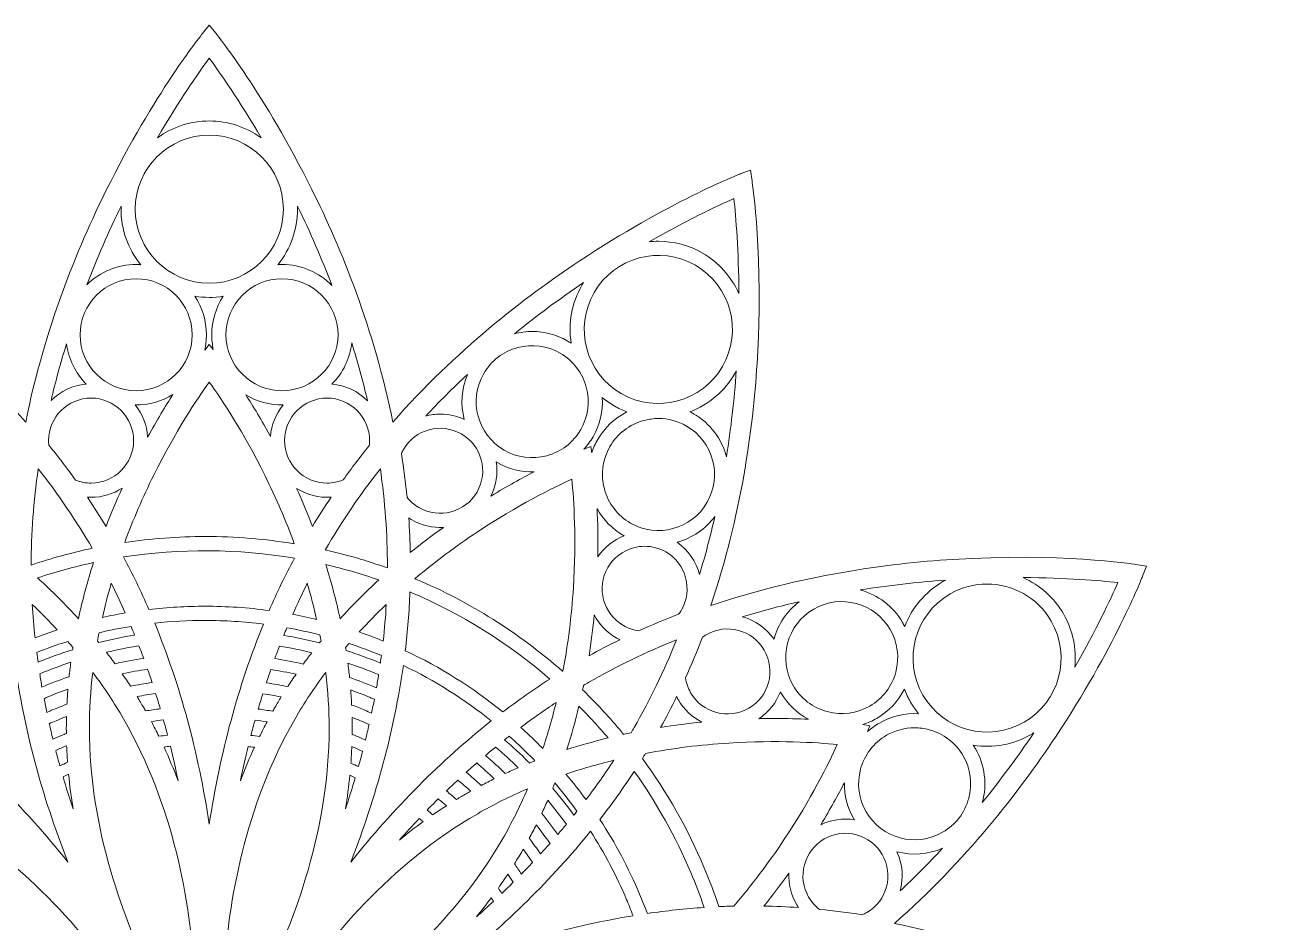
# Model space of a CAD drawing. Header units: millimetres. Extents: x -93 to 1481, y -1464 to 298.
# Drawn here: x 234.9 to 677, y -667.9 to -351.8 of the extents above; entities that cross this region are included whole.
import ezdxf

# ---------------------------------------------------------------- set-up
doc = ezdxf.new("R2010")
doc.units = ezdxf.units.MM
doc.header["$MEASUREMENT"] = 0
doc.layers.add('Layer 1', color=7, linetype='Continuous')

msp = doc.modelspace()

# ---------------------------------------------------------------- linework, layer by layer
at = {"layer": 'Layer 1', "lineweight": 0}
for points, knots in [([(677.74, -730.38), (676.88, -729.69), (656.32, -713.29), (622.82, -696.64), (602.06, -686.32), (573.57, -674.68), (540.9, -668.14), (565.92, -646.13), (584.78, -621.81), (597.59, -602.5), (618.28, -571.33), (627.88, -546.84), (628.28, -545.81), (628.28, -545.81), (629.66, -542.26), (629.66, -542.26), (629.66, -542.26), (625.9, -541.68), (625.9, -541.68), (624.81, -541.51), (598.8, -537.59), (561.46, -539.92), (538.33, -541.36), (507.84, -545.53), (476.27, -556.2), (486.93, -524.63), (491.1, -494.14), (492.55, -471.01), (494.88, -433.67), (490.95, -407.66), (490.79, -406.57), (490.79, -406.57), (490.21, -402.81), (490.21, -402.81), (490.21, -402.81), (486.66, -404.19), (486.66, -404.19), (485.63, -404.58), (461.14, -414.19), (429.97, -434.88), (410.66, -447.69), (386.34, -466.55), (364.33, -491.57), (357.78, -458.9), (346.15, -430.41), (335.83, -409.65), (319.18, -376.15), (302.78, -355.59), (302.09, -354.73), (302.09, -354.73), (299.71, -351.76), (299.71, -351.76), (299.71, -351.76), (297.32, -354.73), (297.32, -354.73), (296.63, -355.59), (280.23, -376.15), (263.58, -409.65), (253.26, -430.41), (241.63, -458.9), (235.08, -491.57), (213.07, -466.55), (188.75, -447.69), (169.44, -434.88), (138.27, -414.19), (113.78, -404.58), (112.75, -404.19), (112.75, -404.19), (109.21, -402.81), (109.21, -402.81), (109.21, -402.81), (108.62, -406.57), (108.62, -406.57), (108.46, -407.66), (104.53, -433.67), (106.86, -471.01), (108.31, -494.14), (112.48, -524.63), (123.14, -556.2), (91.57, -545.53), (61.08, -541.36), (37.95, -539.92), (0.61, -537.59), (-25.4, -541.51), (-26.49, -541.68), (-26.49, -541.68), (-30.25, -542.26), (-30.25, -542.26), (-30.25, -542.26), (-28.87, -545.81), (-28.87, -545.81), (-28.47, -546.84), (-18.87, -571.33), (1.82, -602.5), (14.64, -621.81), (33.49, -646.13), (58.51, -668.14), (25.84, -674.68), (-2.65, -686.32), (-23.41, -696.64), (-56.91, -713.29), (-77.47, -729.69), (-78.33, -730.38), (-78.33, -730.38), (-81.29, -732.76), (-81.29, -732.76), (-81.29, -732.76), (-78.33, -735.15), (-78.33, -735.15), (-77.47, -735.84), (-56.91, -752.24), (-23.41, -768.89), (5.66, -783.34), (49.9, -800.39), (99.55, -802.4), (99.55, -802.4), (145.49, -871.11), (145.49, -871.11), (145.49, -871.11), (145.49, -925.85), (145.49, -925.85), (145.49, -925.85), (162.59, -925.85), (162.59, -925.85), (162.59, -925.85), (162.59, -871.11), (162.59, -871.11), (162.59, -871.11), (169.47, -861.17), (169.47, -861.17), (169.46, -861.75), (169.46, -862.33), (169.46, -862.91), (169.46, -874.25), (172.05, -885.01), (177.23, -895.17), (182.42, -905.34), (190.05, -913.36), (200.11, -919.24), (210.17, -925.11), (221.59, -928.05), (234.38, -928.05), (246.17, -928.05), (257.16, -925.39), (267.34, -920.08), (277.53, -914.76), (285.4, -906.93), (290.96, -896.58), (292.34, -894.02), (293.55, -891.37), (294.58, -888.63), (295.55, -891.26), (296.68, -893.83), (297.96, -896.32), (303.25, -906.6), (311.08, -914.46), (321.45, -919.9), (331.82, -925.34), (343.35, -928.05), (356.05, -928.05), (365.45, -928.05), (374.62, -926.36), (383.55, -922.98), (383.69, -922.93), (383.81, -922.87), (383.95, -922.82), (383.95, -922.82), (382.79, -925.85), (382.79, -925.85), (382.79, -925.85), (400.95, -925.85), (400.95, -925.85), (400.95, -925.85), (415.14, -886.71), (415.14, -886.71), (415.14, -886.71), (469.17, -886.71), (469.17, -886.71), (469.17, -886.71), (484.24, -925.85), (484.24, -925.85), (484.24, -925.85), (503.72, -925.85), (503.72, -925.85), (503.72, -925.85), (452.06, -799.62), (452.06, -799.62), (464.34, -801.5), (477.11, -802.6), (490.21, -802.6), (543.75, -802.6), (591.88, -784.27), (622.82, -768.89), (656.32, -752.24), (676.88, -735.84), (677.74, -735.15), (677.74, -735.15), (680.7, -732.76), (680.7, -732.76), (680.7, -732.76), (677.74, -730.38), (677.74, -730.38)], [0, 0, 0, 0, 1, 1, 1, 2, 2, 2, 3, 3, 3, 4, 4, 4, 5, 5, 5, 6, 6, 6, 7, 7, 7, 8, 8, 8, 9, 9, 9, 10, 10, 10, 11, 11, 11, 12, 12, 12, 13, 13, 13, 14, 14, 14, 15, 15, 15, 16, 16, 16, 17, 17, 17, 18, 18, 18, 19, 19, 19, 20, 20, 20, 21, 21, 21, 22, 22, 22, 23, 23, 23, 24, 24, 24, 25, 25, 25, 26, 26, 26, 27, 27, 27, 28, 28, 28, 29, 29, 29, 30, 30, 30, 31, 31, 31, 32, 32, 32, 33, 33, 33, 34, 34, 34, 35, 35, 35, 36, 36, 36, 37, 37, 37, 38, 38, 38, 39, 39, 39, 40, 40, 40, 41, 41, 41, 42, 42, 42, 43, 43, 43, 44, 44, 44, 45, 45, 45, 46, 46, 46, 47, 47, 47, 48, 48, 48, 49, 49, 49, 50, 50, 50, 51, 51, 51, 52, 52, 52, 53, 53, 53, 54, 54, 54, 55, 55, 55, 56, 56, 56, 57, 57, 57, 58, 58, 58, 59, 59, 59, 60, 60, 60, 61, 61, 61, 62, 62, 62, 63, 63, 63, 64, 64, 64, 65, 65, 65, 66, 66, 66, 67, 67, 67, 67]), ([(281.48, -391.43), (289.12, -378.33), (295.81, -368.7), (299.71, -363.38), (303.6, -368.7), (310.29, -378.33), (317.93, -391.43), (312.66, -387.62), (306.27, -385.51), (299.71, -385.51), (293.14, -385.51), (286.75, -387.62), (281.48, -391.43)], [0, 0, 0, 0, 1, 1, 1, 2, 2, 2, 3, 3, 3, 4, 4, 4, 4]), ([(299.71, -390.51), (314.08, -390.51), (325.78, -402.2), (325.78, -416.58), (325.78, -430.96), (314.08, -442.66), (299.71, -442.66), (285.33, -442.66), (273.63, -430.96), (273.63, -416.58), (273.63, -402.2), (285.33, -390.51), (299.71, -390.51)], [0, 0, 0, 0, 1, 1, 1, 2, 2, 2, 3, 3, 3, 4, 4, 4, 4]), ([(275.58, -436.14), (275.04, -436.1), (274.5, -436.08), (273.97, -436.08), (267.4, -436.08), (261.18, -438.72), (256.6, -443.23), (260.18, -433.88), (264.22, -424.57), (268.65, -415.47), (268.64, -415.84), (268.63, -416.21), (268.63, -416.58), (268.63, -423.76), (271.08, -430.61), (275.58, -436.14)], [0, 0, 0, 0, 1, 1, 1, 2, 2, 2, 3, 3, 3, 4, 4, 4, 5, 5, 5, 5]), ([(330.76, -415.47), (335.22, -424.64), (339.29, -434.02), (342.89, -443.44), (338.31, -438.79), (332.02, -436.08), (325.3, -436.08), (324.82, -436.08), (324.33, -436.1), (323.84, -436.13), (328.33, -430.6), (330.78, -423.75), (330.78, -416.58), (330.78, -416.21), (330.77, -415.84), (330.76, -415.47)], [0, 0, 0, 0, 1, 1, 1, 2, 2, 2, 3, 3, 3, 4, 4, 4, 5, 5, 5, 5]), ([(473.33, -432.03), (468.59, -429.29), (463.22, -427.89), (457.81, -427.89), (456.74, -427.89), (455.66, -427.94), (454.59, -428.05), (467.75, -420.52), (478.36, -415.53), (484.4, -412.87), (485.11, -419.42), (486.09, -431.12), (486.15, -446.27), (483.49, -440.34), (479.02, -435.31), (473.33, -432.03)], [0, 0, 0, 0, 1, 1, 1, 2, 2, 2, 3, 3, 3, 4, 4, 4, 5, 5, 5, 5]), ([(470.83, -436.36), (483.29, -443.55), (487.57, -459.53), (480.38, -471.98), (473.19, -484.43), (457.21, -488.71), (444.76, -481.52), (432.31, -474.33), (428.03, -458.36), (435.21, -445.9), (442.4, -433.45), (458.38, -429.17), (470.83, -436.36)], [0, 0, 0, 0, 1, 1, 1, 2, 2, 2, 3, 3, 3, 4, 4, 4, 4]), ([(273.97, -441.08), (284.84, -441.08), (293.69, -449.93), (293.69, -460.81), (293.69, -471.68), (284.84, -480.53), (273.97, -480.53), (263.09, -480.53), (254.24, -471.68), (254.24, -460.81), (254.24, -449.93), (263.09, -441.08), (273.97, -441.08)], [0, 0, 0, 0, 1, 1, 1, 2, 2, 2, 3, 3, 3, 4, 4, 4, 4]), ([(325.3, -480.53), (314.42, -480.53), (305.58, -471.68), (305.58, -460.81), (305.58, -449.93), (314.42, -441.08), (325.3, -441.08), (336.18, -441.08), (345.03, -449.93), (345.03, -460.81), (345.03, -471.68), (336.18, -480.53), (325.3, -480.53)], [0, 0, 0, 0, 1, 1, 1, 2, 2, 2, 3, 3, 3, 4, 4, 4, 4]), ([(430.88, -443.4), (427.3, -449.62), (425.99, -456.78), (427.12, -463.81), (426.67, -463.51), (426.22, -463.23), (425.76, -462.96), (421.95, -460.76), (417.69, -459.67), (413.42, -459.67), (411.31, -459.67), (409.2, -459.93), (407.14, -460.47), (414.92, -454.16), (423.07, -448.12), (431.46, -442.45), (431.26, -442.77), (431.07, -443.08), (430.88, -443.4)], [0, 0, 0, 0, 1, 1, 1, 2, 2, 2, 3, 3, 3, 4, 4, 4, 5, 5, 5, 6, 6, 6, 6]), ([(300.58, -460.81), (300.58, -462.56), (300.76, -464.28), (301.11, -465.95), (301.11, -465.95), (299.71, -464.2), (299.71, -464.2), (299.71, -464.2), (298.09, -466.21), (298.09, -466.21), (298.49, -464.44), (298.69, -462.63), (298.69, -460.81), (298.69, -455.98), (297.26, -451.25), (294.63, -447.24), (297.92, -447.78), (301.31, -447.8), (304.63, -447.26), (302, -451.27), (300.58, -455.99), (300.58, -460.81)], [0, 0, 0, 0, 1, 1, 1, 2, 2, 2, 3, 3, 3, 4, 4, 4, 5, 5, 5, 6, 6, 6, 7, 7, 7, 7]), ([(256.4, -478.19), (251.69, -478.59), (247.33, -480.63), (244.02, -483.93), (245.57, -477.32), (247.39, -470.64), (249.44, -463.97), (250.13, -469.34), (252.57, -474.32), (256.4, -478.19)], [0, 0, 0, 0, 1, 1, 1, 2, 2, 2, 3, 3, 3, 3]), ([(342.87, -478.19), (346.78, -474.24), (349.24, -469.13), (349.87, -463.63), (351.98, -470.48), (353.84, -477.33), (355.43, -484.1), (352.1, -480.69), (347.68, -478.59), (342.87, -478.19)], [0, 0, 0, 0, 1, 1, 1, 2, 2, 2, 3, 3, 3, 3]), ([(408.29, -465.33), (413.39, -463.96), (418.7, -464.66), (423.26, -467.29), (427.81, -469.92), (431.07, -474.17), (432.44, -479.27), (433.8, -484.36), (433.11, -489.68), (430.48, -494.23), (427.85, -498.79), (423.59, -502.05), (418.5, -503.41), (413.4, -504.78), (408.09, -504.08), (403.53, -501.45), (394.11, -496.02), (390.87, -483.93), (396.31, -474.51), (398.94, -469.95), (403.19, -466.69), (408.29, -465.33)], [0, 0, 0, 0, 1, 1, 1, 2, 2, 2, 3, 3, 3, 4, 4, 4, 5, 5, 5, 6, 6, 6, 7, 7, 7, 7]), ([(389.49, -490.65), (386.81, -489.38), (383.92, -488.75), (381.03, -488.75), (379.31, -488.75), (377.59, -488.98), (375.9, -489.43), (380.55, -484.48), (385.46, -479.6), (390.57, -474.85), (388.48, -479.84), (388.1, -485.38), (389.49, -490.65)], [0, 0, 0, 0, 1, 1, 1, 2, 2, 2, 3, 3, 3, 4, 4, 4, 4]), ([(470.21, -488.63), (469.79, -488.38), (469.36, -488.15), (468.93, -487.93), (475.58, -485.39), (481.12, -480.69), (484.71, -474.48), (484.89, -474.16), (485.07, -473.83), (485.25, -473.51), (484.53, -483.68), (483.36, -493.83), (481.77, -503.79), (480.13, -497.48), (476.03, -491.99), (470.21, -488.63)], [0, 0, 0, 0, 1, 1, 1, 2, 2, 2, 3, 3, 3, 4, 4, 4, 5, 5, 5, 5]), ([(329.65, -534.44), (319.36, -532.74), (308.81, -531.87), (298.26, -531.87), (288.76, -531.87), (279.24, -532.57), (269.94, -533.96), (272.87, -525.98), (276.3, -518.03), (280.14, -510.3), (287.74, -494.98), (295.38, -483.51), (299.71, -477.47), (304.03, -483.51), (311.67, -494.98), (319.27, -510.3), (323.19, -518.19), (326.68, -526.3), (329.65, -534.44)], [0, 0, 0, 0, 1, 1, 1, 2, 2, 2, 3, 3, 3, 4, 4, 4, 5, 5, 5, 6, 6, 6, 6]), ([(278.01, -496.84), (277.76, -492.66), (276.23, -488.75), (273.6, -485.53), (278.34, -485.61), (282.96, -484.29), (286.93, -481.84), (284.31, -485.91), (281.24, -490.97), (278.01, -496.84)], [0, 0, 0, 0, 1, 1, 1, 2, 2, 2, 3, 3, 3, 3]), ([(258.09, -483.12), (266.34, -483.12), (273.05, -489.83), (273.05, -498.08), (273.05, -506.33), (266.34, -513.05), (258.09, -513.05), (256.21, -513.05), (254.38, -512.7), (252.64, -512.02), (249.66, -507.86), (246.49, -503.71), (243.21, -499.65), (243.16, -499.11), (243.13, -498.6), (243.13, -498.08), (243.13, -489.83), (249.84, -483.12), (258.09, -483.12)], [0, 0, 0, 0, 1, 1, 1, 2, 2, 2, 3, 3, 3, 4, 4, 4, 5, 5, 5, 6, 6, 6, 6]), ([(321.27, -496.6), (318.12, -490.89), (315.13, -485.97), (312.59, -482.02), (316.5, -484.37), (320.99, -485.6), (325.67, -485.53), (323.09, -488.69), (321.56, -492.52), (321.27, -496.6)], [0, 0, 0, 0, 1, 1, 1, 2, 2, 2, 3, 3, 3, 3]), ([(356.14, -498.08), (356.14, -498.66), (356.1, -499.26), (356.03, -499.86), (352.83, -503.82), (349.74, -507.88), (346.83, -511.94), (345.03, -512.67), (343.13, -513.05), (341.18, -513.05), (332.93, -513.05), (326.21, -506.33), (326.21, -498.08), (326.21, -489.83), (332.93, -483.12), (341.18, -483.12), (349.43, -483.12), (356.14, -489.83), (356.14, -498.08)], [0, 0, 0, 0, 1, 1, 1, 2, 2, 2, 3, 3, 3, 4, 4, 4, 5, 5, 5, 6, 6, 6, 6]), ([(438.07, -482.95), (439.38, -484.03), (440.78, -485), (442.26, -485.85), (443.68, -486.68), (445.18, -487.39), (446.72, -487.97), (442.44, -490.13), (438.85, -493.51), (436.44, -497.68), (435.56, -499.19), (434.86, -500.77), (434.33, -502.4), (434.33, -502.4), (433.99, -500.18), (433.99, -500.18), (433.99, -500.18), (431.58, -501.12), (431.58, -501.12), (432.81, -499.78), (433.9, -498.31), (434.81, -496.73), (437.22, -492.55), (438.35, -487.75), (438.07, -482.95)], [0, 0, 0, 0, 1, 1, 1, 2, 2, 2, 3, 3, 3, 4, 4, 4, 5, 5, 5, 6, 6, 6, 7, 7, 7, 8, 8, 8, 8]), ([(474.93, -519.9), (469.5, -529.32), (457.41, -532.56), (447.99, -527.12), (443.43, -524.49), (440.17, -520.24), (438.81, -515.14), (437.44, -510.05), (438.14, -504.73), (440.77, -500.18), (443.4, -495.62), (447.65, -492.36), (452.75, -491), (454.45, -490.54), (456.18, -490.31), (457.9, -490.31), (461.31, -490.31), (464.68, -491.21), (467.71, -492.96), (477.13, -498.39), (480.37, -510.48), (474.93, -519.9)], [0, 0, 0, 0, 1, 1, 1, 2, 2, 2, 3, 3, 3, 4, 4, 4, 5, 5, 5, 6, 6, 6, 7, 7, 7, 7]), ([(388.49, -495.76), (395.63, -499.88), (398.09, -509.05), (393.96, -516.2), (389.84, -523.34), (380.67, -525.8), (373.52, -521.68), (371.9, -520.74), (370.48, -519.52), (369.32, -518.06), (368.82, -512.97), (368.15, -507.79), (367.34, -502.64), (367.56, -502.14), (367.79, -501.68), (368.05, -501.24), (372.17, -494.09), (381.34, -491.63), (388.49, -495.76)], [0, 0, 0, 0, 1, 1, 1, 2, 2, 2, 3, 3, 3, 4, 4, 4, 5, 5, 5, 6, 6, 6, 6]), ([(236.99, -541.93), (237.01, -530.91), (237.84, -519.5), (239.48, -508), (246.62, -517.1), (253.02, -526.51), (258.53, -536.01), (251.27, -537.55), (244.03, -539.54), (236.99, -541.93)], [0, 0, 0, 0, 1, 1, 1, 2, 2, 2, 3, 3, 3, 3]), ([(340.56, -536.58), (340.58, -536.53), (340.61, -536.48), (340.64, -536.43), (346.21, -526.79), (352.69, -517.23), (359.93, -508), (361.58, -519.62), (362.42, -531.13), (362.42, -542.26), (362.42, -542.49), (362.42, -542.72), (362.42, -542.94), (355.28, -540.39), (347.94, -538.25), (340.56, -536.58)], [0, 0, 0, 0, 1, 1, 1, 2, 2, 2, 3, 3, 3, 4, 4, 4, 5, 5, 5, 5]), ([(400.71, -505.6), (400.82, -505.66), (400.92, -505.72), (401.03, -505.78), (405.02, -508.09), (409.56, -509.2), (414.1, -509.07), (409.8, -511.29), (404.61, -514.13), (398.88, -517.6), (400.75, -513.86), (401.38, -509.7), (400.71, -505.6)], [0, 0, 0, 0, 1, 1, 1, 2, 2, 2, 3, 3, 3, 4, 4, 4, 4]), ([(393.99, -530.32), (408.23, -520.85), (420.58, -514.74), (427.35, -511.68), (428.08, -519.07), (428.96, -532.82), (427.88, -549.89), (427.26, -559.79), (426.03, -569.64), (424.22, -579.17), (424.16, -579.21), (424.1, -579.24), (424.05, -579.28), (408.68, -565.75), (391.32, -554.84), (372.43, -546.85), (372.33, -546.81), (372.23, -546.76), (372.12, -546.72), (379.01, -540.9), (386.36, -535.39), (393.99, -530.32)], [0, 0, 0, 0, 1, 1, 1, 2, 2, 2, 3, 3, 3, 4, 4, 4, 5, 5, 5, 6, 6, 6, 7, 7, 7, 7]), ([(258.09, -518.05), (262.05, -518.05), (265.81, -516.91), (269.03, -514.78), (267.01, -519.25), (265.12, -523.78), (263.39, -528.31), (261.31, -524.86), (259.1, -521.41), (256.8, -518), (257.23, -518.03), (257.66, -518.05), (258.09, -518.05)], [0, 0, 0, 0, 1, 1, 1, 2, 2, 2, 3, 3, 3, 4, 4, 4, 4]), ([(342.62, -517.99), (340.32, -521.41), (338.11, -524.86), (336.02, -528.31), (334.31, -523.83), (332.44, -519.34), (330.44, -514.91), (334.01, -517.21), (338.24, -518.32), (342.62, -517.99)], [0, 0, 0, 0, 1, 1, 1, 2, 2, 2, 3, 3, 3, 3]), ([(382.13, -528.65), (378.14, -531.51), (374.24, -534.49), (370.48, -537.54), (370.4, -533.52), (370.22, -529.42), (369.93, -525.32), (370.29, -525.56), (370.65, -525.79), (371.02, -526.01), (374.45, -527.98), (378.28, -528.88), (382.13, -528.65)], [0, 0, 0, 0, 1, 1, 1, 2, 2, 2, 3, 3, 3, 4, 4, 4, 4]), ([(436.46, -539.02), (436.59, -532.5), (436.46, -526.74), (436.24, -522.05), (438.39, -525.94), (441.55, -529.18), (445.49, -531.45), (445.59, -531.51), (445.7, -531.57), (445.81, -531.63), (441.99, -533.08), (438.76, -535.63), (436.46, -539.02)], [0, 0, 0, 0, 1, 1, 1, 2, 2, 2, 3, 3, 3, 4, 4, 4, 4]), ([(464.37, -533.88), (469.73, -532.42), (474.42, -529.22), (477.71, -524.77), (476.12, -531.76), (474.31, -538.62), (472.29, -545.28), (471.12, -540.66), (468.34, -536.63), (464.37, -533.88)], [0, 0, 0, 0, 1, 1, 1, 2, 2, 2, 3, 3, 3, 3]), ([(329.66, -539.51), (326.51, -545.43), (323.53, -551.62), (320.8, -557.93), (313.39, -556.93), (305.81, -556.42), (298.26, -556.42), (291.64, -556.42), (284.98, -556.81), (278.46, -557.58), (275.7, -551.23), (272.7, -545.02), (269.52, -539.07), (289.25, -536.02), (309.97, -536.16), (329.66, -539.51)], [0, 0, 0, 0, 1, 1, 1, 2, 2, 2, 3, 3, 3, 4, 4, 4, 5, 5, 5, 5]), ([(465.92, -557.74), (465.63, -558.24), (465.3, -558.74), (464.93, -559.23), (460.19, -561.05), (455.48, -563.02), (450.93, -565.08), (449, -564.82), (447.17, -564.2), (445.48, -563.22), (438.33, -559.09), (435.88, -549.92), (440, -542.78), (442, -539.32), (445.22, -536.85), (449.09, -535.81), (450.38, -535.47), (451.69, -535.3), (453, -535.3), (455.59, -535.3), (458.14, -535.98), (460.44, -537.3), (467.59, -541.43), (470.04, -550.6), (465.92, -557.74)], [0, 0, 0, 0, 1, 1, 1, 2, 2, 2, 3, 3, 3, 4, 4, 4, 5, 5, 5, 6, 6, 6, 7, 7, 7, 8, 8, 8, 8]), ([(239.27, -546.44), (245.71, -544.28), (252.31, -542.47), (258.93, -541.04), (256.82, -547.67), (255.05, -554.31), (253.64, -560.84), (249.19, -555.93), (244.37, -551.1), (239.27, -546.44)], [0, 0, 0, 0, 1, 1, 1, 2, 2, 2, 3, 3, 3, 3]), ([(345.77, -560.84), (344.41, -554.54), (342.71, -548.13), (340.7, -541.74), (346.98, -543.21), (353.24, -545.03), (359.35, -547.16), (354.56, -551.58), (350, -556.17), (345.77, -560.84)], [0, 0, 0, 0, 1, 1, 1, 2, 2, 2, 3, 3, 3, 3]), ([(557.99, -547.76), (551.77, -551.35), (547.07, -556.89), (544.53, -563.55), (544.29, -563.07), (544.04, -562.59), (543.77, -562.13), (540.49, -556.45), (535.09, -552.38), (528.9, -550.67), (538.79, -549.09), (548.86, -547.94), (558.96, -547.22), (558.64, -547.4), (558.31, -547.58), (557.99, -547.76)], [0, 0, 0, 0, 1, 1, 1, 2, 2, 2, 3, 3, 3, 4, 4, 4, 5, 5, 5, 5]), ([(619.6, -548.07), (616.94, -554.1), (611.95, -564.72), (604.42, -577.88), (605.08, -571.41), (603.72, -564.82), (600.44, -559.14), (597.16, -553.45), (592.13, -548.97), (586.19, -546.32), (601.36, -546.38), (613.05, -547.36), (619.6, -548.07)], [0, 0, 0, 0, 1, 1, 1, 2, 2, 2, 3, 3, 3, 4, 4, 4, 4]), ([(262.06, -560.37), (262.98, -556.36), (264.02, -552.33), (265.19, -548.34), (266.89, -551.74), (268.55, -555.24), (270.12, -558.78), (267.44, -559.24), (264.74, -559.77), (262.06, -560.37)], [0, 0, 0, 0, 1, 1, 1, 2, 2, 2, 3, 3, 3, 3]), ([(329.07, -559.27), (330.72, -555.55), (332.44, -551.89), (334.22, -548.34), (335.46, -552.58), (336.56, -556.85), (337.51, -561.08), (334.73, -560.41), (331.9, -559.8), (329.07, -559.27)], [0, 0, 0, 0, 1, 1, 1, 2, 2, 2, 3, 3, 3, 3]), ([(370.48, -551.45), (388.41, -559.03), (404.93, -569.33), (419.62, -582.06), (414.03, -585.64), (408.47, -589.54), (403.05, -593.66), (392.55, -585.09), (381, -577.83), (368.71, -572.07), (369.54, -565.16), (370.09, -558.22), (370.36, -551.4), (370.4, -551.42), (370.44, -551.44), (370.48, -551.45)], [0, 0, 0, 0, 1, 1, 1, 2, 2, 2, 3, 3, 3, 4, 4, 4, 5, 5, 5, 5]), ([(539.44, -564.63), (542.07, -569.19), (542.77, -574.5), (541.4, -579.6), (540.04, -584.69), (536.78, -588.95), (532.22, -591.58), (527.67, -594.21), (522.35, -594.9), (517.26, -593.54), (512.16, -592.17), (507.91, -588.91), (505.28, -584.36), (499.84, -574.94), (503.08, -562.85), (512.5, -557.41), (521.92, -551.97), (534, -555.21), (539.44, -564.63)], [0, 0, 0, 0, 1, 1, 1, 2, 2, 2, 3, 3, 3, 4, 4, 4, 5, 5, 5, 6, 6, 6, 6]), ([(586.56, -597.25), (574.11, -604.44), (558.13, -600.16), (550.95, -587.71), (543.76, -575.26), (548.04, -559.28), (560.49, -552.09), (564.59, -549.73), (569.06, -548.6), (573.48, -548.6), (582.5, -548.6), (591.28, -553.28), (596.11, -561.64), (603.3, -574.09), (599.02, -590.07), (586.56, -597.25)], [0, 0, 0, 0, 1, 1, 1, 2, 2, 2, 3, 3, 3, 4, 4, 4, 5, 5, 5, 5]), ([(246.2, -564.74), (243.57, -565.61), (240.94, -566.56), (238.36, -567.56), (237.94, -563.61), (237.62, -559.67), (237.39, -555.79), (240.42, -558.69), (243.38, -561.69), (246.2, -564.74)], [0, 0, 0, 0, 1, 1, 1, 2, 2, 2, 3, 3, 3, 3]), ([(362.02, -555.79), (361.77, -560.02), (361.41, -564.33), (360.93, -568.66), (358.15, -567.52), (355.33, -566.46), (352.52, -565.49), (355.54, -562.2), (358.72, -558.95), (362.02, -555.79)], [0, 0, 0, 0, 1, 1, 1, 2, 2, 2, 3, 3, 3, 3]), ([(498.52, -567.98), (495.82, -564.09), (491.88, -561.34), (487.36, -560.13), (493.86, -558.16), (500.55, -556.39), (507.36, -554.84), (503.05, -558.12), (499.95, -562.72), (498.52, -567.98)], [0, 0, 0, 0, 1, 1, 1, 2, 2, 2, 3, 3, 3, 3]), ([(318.79, -562.71), (309.93, -584.33), (303.52, -608), (299.71, -633.19), (295.87, -607.87), (289.42, -584.09), (280.49, -562.39), (286.36, -561.74), (292.33, -561.42), (298.26, -561.42), (305.13, -561.42), (312.03, -561.85), (318.79, -562.71)], [0, 0, 0, 0, 1, 1, 1, 2, 2, 2, 3, 3, 3, 4, 4, 4, 4]), ([(444.25, -568.22), (440.55, -570.03), (436.91, -571.92), (433.39, -573.86), (434.14, -569.12), (434.77, -564.31), (435.25, -559.47), (436.98, -562.82), (439.63, -565.62), (442.98, -567.55), (443.39, -567.79), (443.82, -568.01), (444.25, -568.22)], [0, 0, 0, 0, 1, 1, 1, 2, 2, 2, 3, 3, 3, 4, 4, 4, 4]), ([(260.78, -569.18), (260.64, -569), (260.5, -568.83), (260.36, -568.66), (260.52, -567.77), (260.7, -566.83), (260.91, -565.76), (264.6, -564.89), (268.38, -564.13), (272.17, -563.52), (272.6, -564.54), (273.02, -565.56), (273.43, -566.57), (269.19, -567.26), (264.94, -568.14), (260.78, -569.18)], [0, 0, 0, 0, 1, 1, 1, 2, 2, 2, 3, 3, 3, 4, 4, 4, 5, 5, 5, 5]), ([(325.93, -566.68), (326.28, -565.81), (326.65, -564.91), (327.05, -563.98), (330.92, -564.68), (334.81, -565.53), (338.65, -566.52), (338.79, -567.26), (338.93, -567.96), (339.05, -568.66), (338.87, -568.88), (338.69, -569.1), (338.52, -569.32), (334.39, -568.28), (330.16, -567.39), (325.93, -566.68)], [0, 0, 0, 0, 1, 1, 1, 2, 2, 2, 3, 3, 3, 4, 4, 4, 5, 5, 5, 5]), ([(489.62, -592.34), (482.47, -596.47), (473.3, -594.01), (469.18, -586.87), (468.24, -585.24), (467.62, -583.48), (467.35, -581.63), (469.46, -576.97), (471.47, -572.15), (473.34, -567.29), (473.78, -566.97), (474.21, -566.68), (474.66, -566.43), (481.8, -562.3), (490.97, -564.76), (495.09, -571.9), (499.22, -579.05), (496.76, -588.22), (489.62, -592.34)], [0, 0, 0, 0, 1, 1, 1, 2, 2, 2, 3, 3, 3, 4, 4, 4, 5, 5, 5, 6, 6, 6, 6]), ([(249.86, -568.81), (250.56, -569.61), (251.16, -570.31), (251.73, -570.97), (251.68, -571.23), (251.64, -571.49), (251.6, -571.76), (247.53, -573.04), (243.44, -574.51), (239.42, -576.15), (239.26, -575.01), (239.11, -573.86), (238.96, -572.69), (242.55, -571.27), (246.21, -569.96), (249.86, -568.81)], [0, 0, 0, 0, 1, 1, 1, 2, 2, 2, 3, 3, 3, 4, 4, 4, 5, 5, 5, 5]), ([(360.3, -573.81), (360.19, -574.69), (360.07, -575.56), (359.95, -576.42), (355.99, -574.79), (351.92, -573.3), (347.85, -572), (347.79, -571.65), (347.74, -571.31), (347.69, -570.97), (348.08, -570.5), (348.48, -570.03), (348.91, -569.55), (352.75, -570.82), (356.58, -572.25), (360.3, -573.81)], [0, 0, 0, 0, 1, 1, 1, 2, 2, 2, 3, 3, 3, 4, 4, 4, 5, 5, 5, 5]), ([(448.19, -600.98), (447.39, -601.15), (446.53, -601.33), (445.58, -601.54), (441.63, -596.74), (437.4, -592.08), (433, -587.69), (432.43, -587.12), (431.84, -586.53), (431.15, -585.86), (431.26, -585.33), (431.38, -584.81), (431.48, -584.28), (432.1, -583.92), (432.71, -583.56), (433.32, -583.2), (442.96, -577.63), (453.36, -572.6), (464.25, -568.22), (459.87, -579.12), (454.83, -589.51), (449.27, -599.14), (448.91, -599.76), (448.55, -600.37), (448.19, -600.98)], [0, 0, 0, 0, 1, 1, 1, 2, 2, 2, 3, 3, 3, 4, 4, 4, 5, 5, 5, 6, 6, 6, 7, 7, 7, 8, 8, 8, 8]), ([(266.53, -576.66), (265.55, -575.3), (264.53, -573.96), (263.51, -572.63), (267.29, -571.73), (271.13, -570.98), (274.94, -570.38), (275.52, -571.87), (276.08, -573.34), (276.61, -574.78), (273.23, -575.29), (269.85, -575.92), (266.53, -576.66)], [0, 0, 0, 0, 1, 1, 1, 2, 2, 2, 3, 3, 3, 4, 4, 4, 4]), ([(335.79, -572.77), (334.77, -574.1), (333.76, -575.44), (332.78, -576.8), (329.48, -576.05), (326.12, -575.41), (322.76, -574.88), (323.29, -573.45), (323.85, -571.97), (324.43, -570.49), (328.22, -571.1), (332.04, -571.87), (335.79, -572.77)], [0, 0, 0, 0, 1, 1, 1, 2, 2, 2, 3, 3, 3, 4, 4, 4, 4]), ([(198.96, -595.66), (208.88, -587.87), (219.72, -581.27), (231.21, -576), (234.35, -599.13), (240.64, -622.82), (249.92, -646.53), (234.25, -626.92), (217.14, -609.83), (198.96, -595.66)], [0, 0, 0, 0, 1, 1, 1, 2, 2, 2, 3, 3, 3, 3]), ([(250.96, -576.17), (250.73, -577.86), (250.53, -579.55), (250.35, -581.23), (247.13, -582.34), (243.92, -583.57), (240.8, -584.88), (240.53, -583.34), (240.27, -581.78), (240.03, -580.22), (243.61, -578.74), (247.27, -577.38), (250.96, -576.17)], [0, 0, 0, 0, 1, 1, 1, 2, 2, 2, 3, 3, 3, 4, 4, 4, 4]), ([(271.99, -584.57), (271.04, -583.12), (270.06, -581.66), (269.05, -580.21), (272.01, -579.58), (275.01, -579.05), (277.98, -578.62), (278.54, -580.2), (279.07, -581.77), (279.58, -583.3), (277.04, -583.66), (274.49, -584.08), (271.99, -584.57)], [0, 0, 0, 0, 1, 1, 1, 2, 2, 2, 3, 3, 3, 4, 4, 4, 4]), ([(330.26, -580.34), (329.26, -581.78), (328.29, -583.24), (327.34, -584.7), (324.86, -584.2), (322.33, -583.77), (319.8, -583.4), (320.31, -581.86), (320.84, -580.29), (321.39, -578.72), (324.37, -579.17), (327.35, -579.71), (330.26, -580.34)], [0, 0, 0, 0, 1, 1, 1, 2, 2, 2, 3, 3, 3, 4, 4, 4, 4]), ([(348.49, -576.41), (352.17, -577.64), (355.81, -579.01), (359.34, -580.49), (359.1, -582.03), (358.84, -583.59), (358.56, -585.16), (358.36, -585.08), (358.16, -584.99), (357.96, -584.91), (355.1, -583.7), (352.12, -582.55), (349.09, -581.49), (348.91, -579.81), (348.71, -578.11), (348.49, -576.41)], [0, 0, 0, 0, 1, 1, 1, 2, 2, 2, 3, 3, 3, 4, 4, 4, 5, 5, 5, 5]), ([(398.99, -596.8), (381.36, -610.74), (364.74, -627.44), (349.49, -646.53), (358.6, -623.26), (364.83, -600.01), (368.03, -577.28), (379.05, -582.58), (389.46, -589.14), (398.99, -596.8)], [0, 0, 0, 0, 1, 1, 1, 2, 2, 2, 3, 3, 3, 3]), ([(258.69, -579.7), (262.69, -585.05), (266.33, -590.54), (269.51, -596.06), (287.43, -627.1), (292.94, -661.25), (294.4, -684.44), (295.14, -696.18), (294.94, -706.35), (294.55, -713.53), (290.63, -707.5), (285.36, -698.8), (280.14, -688.26), (269.81, -667.45), (257.5, -635.12), (257.5, -599.28), (257.5, -592.91), (257.9, -586.34), (258.69, -579.7)], [0, 0, 0, 0, 1, 1, 1, 2, 2, 2, 3, 3, 3, 4, 4, 4, 5, 5, 5, 6, 6, 6, 6]), ([(305.01, -684.44), (306.47, -661.25), (311.98, -627.1), (329.9, -596.06), (333.08, -590.54), (336.72, -585.05), (340.72, -579.7), (341.51, -586.34), (341.91, -592.91), (341.91, -599.28), (341.91, -635.12), (329.6, -667.45), (319.27, -688.26), (314.05, -698.8), (308.78, -707.5), (304.86, -713.53), (304.47, -706.35), (304.27, -696.18), (305.01, -684.44)], [0, 0, 0, 0, 1, 1, 1, 2, 2, 2, 3, 3, 3, 4, 4, 4, 5, 5, 5, 6, 6, 6, 6]), ([(242.3, -588.59), (244.78, -587.54), (247.34, -586.55), (249.94, -585.62), (249.8, -587.4), (249.68, -589.17), (249.59, -590.93), (247.7, -591.64), (245.93, -592.34), (244.2, -593.07), (243.65, -593.31), (243.08, -593.55), (242.51, -593.8), (242.17, -592.17), (241.85, -590.53), (241.54, -588.92), (241.79, -588.81), (242.05, -588.7), (242.3, -588.59)], [0, 0, 0, 0, 1, 1, 1, 2, 2, 2, 3, 3, 3, 4, 4, 4, 5, 5, 5, 6, 6, 6, 6]), ([(277.28, -593.29), (277.04, -592.86), (276.79, -592.43), (276.55, -592), (275.86, -590.81), (275.11, -589.56), (274.28, -588.21), (276.45, -587.81), (278.65, -587.46), (280.83, -587.17), (281.39, -588.93), (281.93, -590.73), (282.46, -592.53), (280.72, -592.75), (278.98, -593.01), (277.28, -593.29)], [0, 0, 0, 0, 1, 1, 1, 2, 2, 2, 3, 3, 3, 4, 4, 4, 5, 5, 5, 5]), ([(325.06, -588.33), (324.25, -589.64), (323.53, -590.85), (322.87, -592), (322.6, -592.47), (322.33, -592.94), (322.07, -593.4), (320.36, -593.11), (318.64, -592.85), (316.92, -592.62), (317.45, -590.81), (318, -589.01), (318.55, -587.26), (320.72, -587.56), (322.9, -587.92), (325.06, -588.33)], [0, 0, 0, 0, 1, 1, 1, 2, 2, 2, 3, 3, 3, 4, 4, 4, 5, 5, 5, 5]), ([(354.51, -593.07), (353, -592.44), (351.47, -591.82), (349.83, -591.2), (349.75, -589.45), (349.63, -587.66), (349.49, -585.88), (351.83, -586.73), (354.15, -587.64), (356.4, -588.59), (356.87, -588.79), (357.35, -589), (357.82, -589.2), (357.51, -590.79), (357.18, -592.43), (356.84, -594.09), (355.97, -593.7), (355.23, -593.38), (354.51, -593.07)], [0, 0, 0, 0, 1, 1, 1, 2, 2, 2, 3, 3, 3, 4, 4, 4, 5, 5, 5, 6, 6, 6, 6]), ([(510.62, -596.24), (507.15, -596.07), (503.13, -595.96), (498.65, -595.96), (496.89, -595.96), (495.07, -595.98), (493.18, -596.02), (496.67, -593.71), (499.29, -590.42), (500.76, -586.54), (500.82, -586.64), (500.88, -586.75), (500.95, -586.86), (503.25, -590.84), (506.62, -594.08), (510.62, -596.24)], [0, 0, 0, 0, 1, 1, 1, 2, 2, 2, 3, 3, 3, 4, 4, 4, 5, 5, 5, 5]), ([(535.66, -597.54), (534.15, -598.41), (532.75, -599.43), (531.47, -600.58), (531.47, -600.58), (532.29, -598.48), (532.29, -598.48), (532.29, -598.48), (529.74, -598.09), (529.74, -598.09), (531.47, -597.55), (533.14, -596.82), (534.72, -595.91), (538.9, -593.49), (542.28, -589.89), (544.44, -585.6), (545.03, -587.19), (545.76, -588.73), (546.62, -590.21), (547.44, -591.64), (548.38, -593), (549.42, -594.28), (544.64, -594.01), (539.83, -595.13), (535.66, -597.54)], [0, 0, 0, 0, 1, 1, 1, 2, 2, 2, 3, 3, 3, 4, 4, 4, 5, 5, 5, 6, 6, 6, 7, 7, 7, 8, 8, 8, 8]), ([(409.36, -599.07), (413.46, -595.99), (417.64, -593.05), (421.81, -590.31), (420.46, -595.85), (418.89, -601.29), (417.13, -606.55), (416.63, -606.04), (416.14, -605.54), (415.65, -605.04), (413.61, -603.01), (411.5, -601), (409.36, -599.07)], [0, 0, 0, 0, 1, 1, 1, 2, 2, 2, 3, 3, 3, 4, 4, 4, 4]), ([(440.12, -602.8), (435.15, -604.02), (430.27, -605.39), (425.57, -606.9), (427.16, -601.95), (428.59, -596.82), (429.85, -591.61), (433.41, -595.19), (436.86, -598.95), (440.12, -602.8)], [0, 0, 0, 0, 1, 1, 1, 2, 2, 2, 3, 3, 3, 3]), ([(458.61, -599.08), (460.55, -595.56), (462.44, -591.92), (464.24, -588.23), (464.43, -588.62), (464.64, -589), (464.85, -589.37), (466.83, -592.79), (469.69, -595.48), (473.15, -597.21), (468.26, -597.69), (463.39, -598.32), (458.61, -599.08)], [0, 0, 0, 0, 1, 1, 1, 2, 2, 2, 3, 3, 3, 4, 4, 4, 4]), ([(245.75, -596.76), (246.94, -596.25), (248.17, -595.76), (249.43, -595.27), (249.4, -596.61), (249.38, -597.96), (249.38, -599.28), (249.38, -599.93), (249.39, -600.58), (249.39, -601.23), (248.9, -601.43), (248.4, -601.64), (247.9, -601.85), (246.85, -602.3), (245.78, -602.77), (244.66, -603.28), (244.21, -601.42), (243.78, -599.58), (243.38, -597.79), (244.19, -597.43), (244.98, -597.08), (245.75, -596.76)], [0, 0, 0, 0, 1, 1, 1, 2, 2, 2, 3, 3, 3, 4, 4, 4, 5, 5, 5, 6, 6, 6, 7, 7, 7, 7]), ([(281.97, -602.21), (281.12, -600.47), (280.23, -598.72), (279.32, -597.02), (280.72, -596.8), (282.14, -596.6), (283.58, -596.43), (284.08, -598.23), (284.57, -600.04), (285.03, -601.82), (284.01, -601.94), (282.99, -602.07), (281.97, -602.21)], [0, 0, 0, 0, 1, 1, 1, 2, 2, 2, 3, 3, 3, 4, 4, 4, 4]), ([(314.36, -601.9), (314.82, -600.13), (315.3, -598.32), (315.81, -596.52), (317.2, -596.7), (318.62, -596.9), (320.03, -597.13), (319.13, -598.83), (318.24, -600.57), (317.39, -602.31), (316.39, -602.16), (315.37, -602.03), (314.36, -601.9)], [0, 0, 0, 0, 1, 1, 1, 2, 2, 2, 3, 3, 3, 4, 4, 4, 4]), ([(350.8, -601.85), (350.54, -601.74), (350.28, -601.63), (350.01, -601.52), (350.02, -600.75), (350.03, -600.01), (350.03, -599.28), (350.03, -598.06), (350.01, -596.81), (349.99, -595.55), (351, -595.95), (351.99, -596.35), (352.95, -596.76), (353.86, -597.14), (354.84, -597.57), (355.97, -598.09), (355.56, -599.9), (355.13, -601.73), (354.68, -603.57), (353.36, -602.96), (352.06, -602.38), (350.8, -601.85)], [0, 0, 0, 0, 1, 1, 1, 2, 2, 2, 3, 3, 3, 4, 4, 4, 5, 5, 5, 6, 6, 6, 7, 7, 7, 7]), ([(557.89, -636.03), (548.47, -641.47), (536.38, -638.23), (530.94, -628.81), (528.31, -624.26), (527.62, -618.94), (528.98, -613.85), (530.35, -608.75), (533.61, -604.5), (538.16, -601.87), (541.19, -600.12), (544.56, -599.22), (547.98, -599.22), (549.69, -599.22), (551.42, -599.45), (553.13, -599.91), (558.22, -601.27), (562.48, -604.53), (565.11, -609.09), (567.74, -613.64), (568.43, -618.96), (567.07, -624.05), (565.7, -629.15), (562.44, -633.4), (557.89, -636.03)], [0, 0, 0, 0, 1, 1, 1, 2, 2, 2, 3, 3, 3, 4, 4, 4, 5, 5, 5, 6, 6, 6, 7, 7, 7, 8, 8, 8, 8]), ([(569.44, -606.59), (569.2, -606.17), (568.94, -605.76), (568.67, -605.35), (575.7, -606.47), (582.85, -605.17), (589.06, -601.58), (589.39, -601.4), (589.7, -601.21), (590.02, -601.01), (584.3, -609.47), (578.22, -617.67), (571.86, -625.5), (573.6, -619.21), (572.8, -612.41), (569.44, -606.59)], [0, 0, 0, 0, 1, 1, 1, 2, 2, 2, 3, 3, 3, 4, 4, 4, 5, 5, 5, 5]), ([(249.46, -605.53), (249.48, -605.53), (249.49, -605.52), (249.5, -605.52), (249.58, -607.46), (249.68, -609.42), (249.82, -611.38), (248.92, -611.78), (248.01, -612.19), (247.11, -612.62), (246.61, -610.84), (246.13, -609.03), (245.66, -607.22), (246.98, -606.61), (248.23, -606.06), (249.46, -605.53)], [0, 0, 0, 0, 1, 1, 1, 2, 2, 2, 3, 3, 3, 4, 4, 4, 5, 5, 5, 5]), ([(414.36, -610.88), (413.72, -611.13), (413.08, -611.39), (412.44, -611.64), (412.26, -611.46), (412.08, -611.27), (411.9, -611.09), (409.32, -608.51), (406.56, -605.94), (403.68, -603.44), (404.22, -603.02), (404.77, -602.59), (405.31, -602.16), (407.64, -604.24), (409.92, -606.39), (412.11, -608.58), (412.85, -609.31), (413.6, -610.09), (414.36, -610.88)], [0, 0, 0, 0, 1, 1, 1, 2, 2, 2, 3, 3, 3, 4, 4, 4, 5, 5, 5, 6, 6, 6, 6]), ([(520.79, -605.12), (517.73, -611.89), (511.62, -624.23), (502.15, -638.48), (496.66, -646.74), (490.67, -654.65), (484.34, -662), (482.68, -662.05), (480.96, -662.11), (479.1, -662.2), (477.53, -657.49), (475.76, -652.8), (473.84, -648.26), (468.11, -634.71), (460.83, -621.86), (452.18, -610.05), (452.56, -609.45), (452.93, -608.85), (453.3, -608.25), (462.83, -606.44), (472.68, -605.21), (482.58, -604.59), (499.65, -603.51), (513.4, -604.39), (520.79, -605.12)], [0, 0, 0, 0, 1, 1, 1, 2, 2, 2, 3, 3, 3, 4, 4, 4, 5, 5, 5, 6, 6, 6, 7, 7, 7, 8, 8, 8, 8]), ([(283.77, -606.01), (284.5, -605.91), (285.24, -605.82), (286.02, -605.74), (287, -609.73), (287.9, -613.78), (288.74, -617.88), (287.2, -613.81), (285.54, -609.85), (283.77, -606.01)], [0, 0, 0, 0, 1, 1, 1, 2, 2, 2, 3, 3, 3, 3]), ([(315.59, -606.1), (313.84, -609.91), (312.2, -613.84), (310.67, -617.88), (311.5, -613.81), (312.4, -609.78), (313.37, -605.81), (314.11, -605.9), (314.85, -606), (315.59, -606.1)], [0, 0, 0, 0, 1, 1, 1, 2, 2, 2, 3, 3, 3, 3]), ([(349.57, -611.69), (349.71, -609.72), (349.82, -607.76), (349.9, -605.81), (351.14, -606.35), (352.41, -606.92), (353.68, -607.51), (353.21, -609.32), (352.72, -611.13), (352.22, -612.91), (351.36, -612.51), (350.48, -612.09), (349.57, -611.69)], [0, 0, 0, 0, 1, 1, 1, 2, 2, 2, 3, 3, 3, 4, 4, 4, 4]), ([(408.44, -613.3), (406.92, -613.95), (405.41, -614.63), (403.92, -615.31), (401.68, -613.14), (399.33, -611.02), (396.94, -608.98), (398.12, -607.98), (399.32, -606.98), (400.52, -606), (403.29, -608.38), (405.95, -610.83), (408.44, -613.3)], [0, 0, 0, 0, 1, 1, 1, 2, 2, 2, 3, 3, 3, 4, 4, 4, 4]), ([(400.06, -617.16), (398.5, -617.92), (396.96, -618.71), (395.44, -619.51), (393.73, -617.93), (391.97, -616.39), (390.19, -614.89), (391.39, -613.81), (392.62, -612.71), (393.87, -611.62), (395.97, -613.4), (398.05, -615.26), (400.06, -617.16)], [0, 0, 0, 0, 1, 1, 1, 2, 2, 2, 3, 3, 3, 4, 4, 4, 4]), ([(425.29, -615.55), (430.76, -613.7), (436.41, -612.06), (442.16, -610.66), (439.09, -615.32), (435.8, -619.97), (432.35, -624.51), (430.11, -621.46), (427.74, -618.45), (425.29, -615.55)], [0, 0, 0, 0, 1, 1, 1, 2, 2, 2, 3, 3, 3, 3]), ([(250.18, -615.6), (250.56, -619.62), (251.09, -623.7), (251.76, -627.79), (250.5, -624.03), (249.32, -620.26), (248.22, -616.52), (248.88, -616.2), (249.54, -615.89), (250.18, -615.6)], [0, 0, 0, 0, 1, 1, 1, 2, 2, 2, 3, 3, 3, 3]), ([(351.1, -616.82), (350.03, -620.46), (348.88, -624.12), (347.65, -627.79), (348.3, -623.8), (348.82, -619.84), (349.2, -615.92), (349.85, -616.22), (350.48, -616.52), (351.1, -616.82)], [0, 0, 0, 0, 1, 1, 1, 2, 2, 2, 3, 3, 3, 3]), ([(391.73, -621.54), (391.18, -621.85), (390.65, -622.15), (390.14, -622.44), (389.05, -623.07), (387.93, -623.74), (386.73, -624.47), (385.58, -623.46), (384.39, -622.45), (383.18, -621.45), (384.5, -620.17), (385.86, -618.89), (387.22, -617.62), (388.75, -618.89), (390.26, -620.2), (391.73, -621.54)], [0, 0, 0, 0, 1, 1, 1, 2, 2, 2, 3, 3, 3, 4, 4, 4, 5, 5, 5, 5]), ([(420.62, -620.55), (420.87, -619.93), (421.12, -619.3), (421.37, -618.65), (424.1, -621.88), (426.71, -625.22), (429.15, -628.63), (428.81, -629.06), (428.46, -629.51), (428.07, -629.99), (425.72, -626.76), (423.22, -623.6), (420.62, -620.55)], [0, 0, 0, 0, 1, 1, 1, 2, 2, 2, 3, 3, 3, 4, 4, 4, 4]), ([(453.93, -664.62), (453.07, -662.33), (452.17, -660.04), (451.22, -657.81), (447.34, -648.65), (442.63, -639.8), (437.2, -631.52), (441.48, -626.01), (445.54, -620.32), (449.29, -614.58), (457.2, -625.63), (463.91, -637.61), (469.24, -650.21), (470.93, -654.22), (472.51, -658.35), (473.92, -662.49), (467.33, -662.93), (460.62, -663.65), (453.93, -664.62)], [0, 0, 0, 0, 1, 1, 1, 2, 2, 2, 3, 3, 3, 4, 4, 4, 5, 5, 5, 6, 6, 6, 6]), ([(526.61, -631.31), (526.67, -631.42), (526.74, -631.53), (526.8, -631.63), (522.77, -630.98), (518.69, -631.57), (515.01, -633.36), (518.38, -627.77), (521.15, -622.72), (523.3, -618.55), (523.22, -622.99), (524.34, -627.37), (526.61, -631.31)], [0, 0, 0, 0, 1, 1, 1, 2, 2, 2, 3, 3, 3, 4, 4, 4, 4]), ([(260.51, -704.01), (241.16, -691.15), (214.33, -669.3), (196.41, -638.27), (193.23, -632.75), (190.29, -626.86), (187.66, -620.71), (193.8, -623.35), (199.69, -626.29), (205.21, -629.47), (236.25, -647.39), (258.09, -674.22), (270.95, -693.57), (277.46, -703.36), (282.36, -712.27), (285.62, -718.68), (279.21, -715.42), (270.3, -710.52), (260.51, -704.01)], [0, 0, 0, 0, 1, 1, 1, 2, 2, 2, 3, 3, 3, 4, 4, 4, 5, 5, 5, 6, 6, 6, 6]), ([(394.2, -629.47), (399.72, -626.29), (405.61, -623.35), (411.75, -620.71), (409.12, -626.85), (406.18, -632.75), (403, -638.27), (385.08, -669.3), (358.25, -691.15), (338.9, -704.01), (329.11, -710.52), (320.2, -715.42), (313.79, -718.68), (317.05, -712.27), (321.95, -703.36), (328.46, -693.57), (341.32, -674.22), (363.16, -647.39), (394.2, -629.47)], [0, 0, 0, 0, 1, 1, 1, 2, 2, 2, 3, 3, 3, 4, 4, 4, 5, 5, 5, 6, 6, 6, 6]), ([(383.19, -626.69), (381.59, -627.72), (379.99, -628.79), (378.42, -629.87), (377.79, -629.34), (377.12, -628.79), (376.41, -628.21), (377.72, -626.86), (379.02, -625.54), (380.3, -624.27), (381.29, -625.08), (382.26, -625.89), (383.19, -626.69)], [0, 0, 0, 0, 1, 1, 1, 2, 2, 2, 3, 3, 3, 4, 4, 4, 4]), ([(425.44, -633.21), (424.46, -634.39), (423.45, -635.59), (422.39, -636.83), (420.59, -634.28), (418.7, -631.78), (416.77, -629.38), (417.49, -627.84), (418.19, -626.27), (418.88, -624.7), (421.16, -627.45), (423.36, -630.31), (425.44, -633.21)], [0, 0, 0, 0, 1, 1, 1, 2, 2, 2, 3, 3, 3, 4, 4, 4, 4]), ([(373.63, -631.12), (374.12, -631.51), (374.59, -631.89), (375.04, -632.27), (372.22, -634.32), (369.42, -636.48), (366.65, -638.75), (368.95, -636.15), (371.28, -633.6), (373.63, -631.12)], [0, 0, 0, 0, 1, 1, 1, 2, 2, 2, 3, 3, 3, 3]), ([(433.93, -635.66), (438.81, -643.28), (443.07, -651.38), (446.62, -659.76), (447.39, -661.6), (448.15, -663.49), (448.88, -665.41), (428.17, -668.82), (407.03, -674.72), (385.94, -682.98), (404.23, -668.36), (420.34, -652.48), (433.93, -635.66)], [0, 0, 0, 0, 1, 1, 1, 2, 2, 2, 3, 3, 3, 4, 4, 4, 4]), ([(419.67, -639.94), (418.6, -641.15), (417.48, -642.39), (416.33, -643.65), (415.04, -641.77), (413.71, -639.92), (412.36, -638.14), (413.2, -636.59), (414.03, -634.99), (414.83, -633.39), (416.5, -635.52), (418.12, -637.72), (419.67, -639.94)], [0, 0, 0, 0, 1, 1, 1, 2, 2, 2, 3, 3, 3, 4, 4, 4, 4]), ([(529.57, -665.09), (524.54, -664.3), (519.48, -663.65), (514.51, -663.16), (512.97, -661.97), (511.7, -660.51), (510.72, -658.82), (508.73, -655.36), (508.2, -651.33), (509.23, -647.47), (510.27, -643.6), (512.74, -640.38), (516.2, -638.38), (519.65, -636.39), (523.69, -635.86), (527.55, -636.89), (531.41, -637.93), (534.64, -640.4), (536.64, -643.86), (540.76, -651), (538.31, -660.17), (531.16, -664.3), (530.66, -664.59), (530.12, -664.85), (529.57, -665.09)], [0, 0, 0, 0, 1, 1, 1, 2, 2, 2, 3, 3, 3, 4, 4, 4, 5, 5, 5, 6, 6, 6, 7, 7, 7, 8, 8, 8, 8]), ([(413.54, -646.65), (412.23, -648.04), (410.91, -649.41), (409.62, -650.73), (408.81, -649.51), (407.98, -648.3), (407.14, -647.13), (408.18, -645.47), (409.12, -643.89), (410.03, -642.33), (410.1, -642.21), (410.17, -642.09), (410.24, -641.97), (411.35, -643.48), (412.45, -645.04), (413.54, -646.65)], [0, 0, 0, 0, 1, 1, 1, 2, 2, 2, 3, 3, 3, 4, 4, 4, 5, 5, 5, 5]), ([(541.75, -642.86), (547.13, -644.27), (552.78, -643.84), (557.86, -641.64), (552.99, -646.89), (547.99, -651.93), (542.91, -656.69), (544.2, -652.11), (543.81, -647.23), (541.75, -642.86)], [0, 0, 0, 0, 1, 1, 1, 2, 2, 2, 3, 3, 3, 3]), ([(406.74, -653.62), (405.42, -654.93), (404.07, -656.25), (402.71, -657.55), (402.32, -656.94), (401.9, -656.32), (401.47, -655.66), (402.61, -654.04), (403.73, -652.4), (404.81, -650.76), (405.48, -651.72), (406.12, -652.68), (406.74, -653.62)], [0, 0, 0, 0, 1, 1, 1, 2, 2, 2, 3, 3, 3, 4, 4, 4, 4]), ([(506.39, -661.32), (506.63, -661.73), (506.89, -662.14), (507.16, -662.54), (503.05, -662.25), (498.96, -662.07), (494.93, -661.99), (497.95, -658.27), (500.9, -654.4), (503.74, -650.46), (503.56, -654.23), (504.46, -657.98), (506.39, -661.32)], [0, 0, 0, 0, 1, 1, 1, 2, 2, 2, 3, 3, 3, 4, 4, 4, 4]), ([(393.73, -665.82), (395.54, -663.6), (397.28, -661.37), (398.96, -659.12), (399.23, -659.54), (399.5, -659.95), (399.75, -660.35), (397.78, -662.18), (395.77, -664.01), (393.73, -665.82)], [0, 0, 0, 0, 1, 1, 1, 2, 2, 2, 3, 3, 3, 3])]:
    msp.add_open_spline(points, degree=3, knots=knots, dxfattribs=at)

doc.saveas('drawing.dxf')
